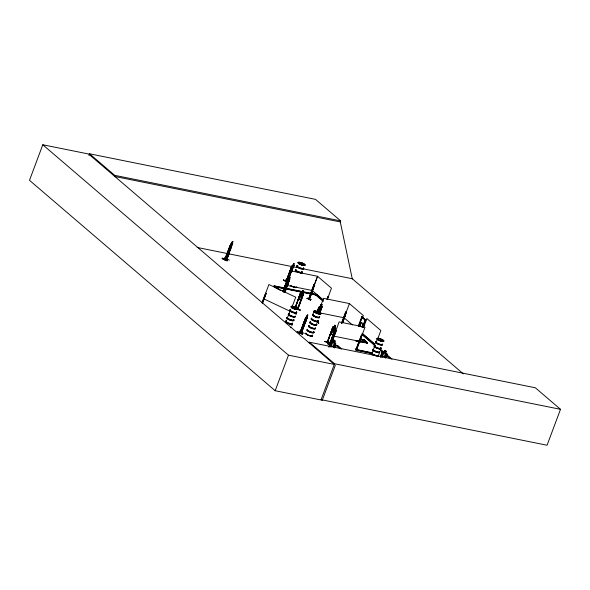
<?xml version="1.0" encoding="UTF-8"?>
<svg xmlns="http://www.w3.org/2000/svg" width="590" height="590" viewBox="0 0 590 590"><rect width="100%" height="100%" fill="white"/><g stroke="black" fill="none" stroke-linecap="round" stroke-linejoin="round"><path stroke-width="0.89" d="M307.464 317.066L307.486 316.572M307.523 317.088L307.515 316.506L307.183 316.697M318.703 323.158L317.228 322.088M370.151 353.041L371.759 353.329L370.122 352.658M300.288 310.06L297.817 309.182M327.509 343.572L330.71 344.169M363.942 340.194L360.011 339.324M294.956 287.382L294.948 287.411A3.651 0.885 20.5 0 0 296.6 287.013M334.088 326.919L333.586 326.454L332.996 326.801L330.887 333.498L332.952 335.231L335.622 329.028L334.943 327.656M357.245 341.138L367.511 342.746L367.356 343.196L357.289 341.108M285.73 279.542L287.964 280.368M285.597 284.439L285.228 286.18L287.367 279.793L288.458 279.033L289.115 277.285L289.978 277.145L288.259 282.743L287.308 284.21L286.504 284.336L287.824 279.734L289.063 277.256L289.926 277.212M304.329 333.38L299.086 331.123M289.616 272.521C291.077 268.17 288.119 274.733 291.408 272.042M225.255 259.593C226.774 255.256 223.721 261.827 226.951 259.025L232.637 243.714L232.689 243.198L232.15 243.382L232.851 241.568L226.921 259.003M228.419 250.757C229.901 246.436 226.966 252.896 230.063 250.197M301.763 332.325L307.493 317.029L304.942 323.586L303.54 324.19L304.005 322.531M42.79 144.764L288.473 355.173L334.287 364.413L88.603 154.005L42.79 144.764L29.5 180.311L275.183 390.72L320.997 399.961L334.537 363.75L309.389 342.207L309.138 342.879M88.92 155.48L89.555 153.798L315.517 199.368L340.666 220.903L340.275 221.943L352.245 278.731L463.364 373.89M89.555 153.798L114.703 175.333L114.312 176.373L340.275 221.943M222.327 258.169C221.523 258.811 227.32 261.466 227.452 260.522L222.305 258.199L227.438 260.529M224.901 259.534L225.078 258.995M230.026 245.374L224.679 259.563M232.659 243.264L230.631 244.407L224.901 259.696L225.314 259.113L224.886 259.084M225.749 257.948L227.954 252.564L227.504 253.257M229.702 250.418L229.023 250.691L228.426 252.409M229.075 250.713L226.464 257.712L227.969 255.994L229.053 252.166M229.008 252.232L229.657 250.484M227.143 258.501L226.789 259.084L226.73 258.472M229.038 252.299L231.855 244.769M227.888 252.594L229.547 252.048L226.862 259.076L224.893 259.674L231.066 243.7M229.562 252.594L227.747 257.262M229.392 260.131L224.318 257.705M262.277 303.651L266.193 293.355L262.358 303.629M275.973 288.009L273.959 286.283L274.129 285.84L316.373 294.358L323.04 300.074M283.547 279.918L283.311 280.25L286.216 281.563M286.312 280.774L286.039 281.445L291.408 267.086L286.12 281.297M294.004 265.102L292.249 265.522L291.807 266.171L286.113 281.445M290.096 270.869L291.792 266.156M282.979 290.781L286.969 280.707M282.839 291.703L287.315 279.763L287.824 279.1L289.882 278.812L287.197 285.833L288.141 284.048M283.075 291.667L287.138 280.796L286.733 280.744M293.451 265.205L294.108 263.457M283.886 291.608L286.128 285.612M288.517 279.159L293.208 266.614M283.974 291.689L286.216 285.693M288.562 279.424L293.51 265.235C295.177 259.976 290.28 269.217 290.863 270.663L291.548 270.478L292.441 268.981M284.004 292.552L286.563 285.7M291.711 271.658C291.246 270.81 295.605 264.578 293.555 265.168M284.092 292.625L286.651 285.781M289.218 278.93L289.874 277.182M284.69 292.087L286.873 286.231M287.5 284.564L289.063 280.383M284.852 292.175L289.299 280.346M285.095 292.131L289.793 278.841M286.283 320.068L286.452 320.495M287.891 316.749L290.132 310.753M292.301 306.387L295.738 297.19L268.893 284.52L262.144 302.582L265.662 293.164L266.193 293.355M300.347 293.024L295.295 307.471L300.753 293.26L300.347 293.024L300.753 293.26M303.422 293.319L301.416 291.608L300.885 291.969L299.13 296.667L298.828 298.665L300.841 300.391L303.511 294.189L302.781 292.854L303.437 291.106M300.583 293.23L295.295 307.471L300.937 291.976M302.685 290.346L300.17 295.656L300.074 297.426L300.878 298.112L301.829 297.08L303.54 291.084L302.626 290.339L302.036 292.175L301.409 291.674M292.751 306.446L297.626 307.434L292.537 306.594M292.655 306.748L297.626 307.434M297.36 309.234L302.67 295.022L303.076 295.258L302.67 295.022M297.522 309.271L302.84 295.052M302.906 295.221L297.618 309.462L300.185 309.964M297.692 308.732L297.788 309.499L303.511 294.189M291.77 325.828L292.375 324.19M295.951 314.647L296.556 313.01M306.476 298.481L311.431 299.528M307.722 297.987L310.37 300.236M308.821 298.547L308.629 299.071L313.828 284.756L314.684 285.14L313.828 284.756M313.924 284.837L308.673 299.071M308.998 299.071L309.064 298.511L309.558 298.82M308.961 299.137L317.509 276.26L331.469 288.222L327.28 299.432M314.123 285.789L309.374 299.351M309.226 299.344L314.514 285.103M275.183 390.72L288.473 355.173M302.471 334.228L297.176 331.927M309.396 299.381L313.725 287.706M297.161 331.956L297.375 331.617L302.567 333.94M300.052 333.114L305.273 318.733L299.912 332.93M305.273 318.733L299.956 333.107L305.701 317.818L307.183 315.185L307.84 314.949L301.416 332.318M307.088 316.742L307.781 314.927L306.07 317.722L304.624 322.258L306.004 320.488M305.17 322.28L301.601 332.236M301.534 332.229L306.896 318.032M316.373 294.358L316.203 294.801L302.736 292.087M312.84 314.485L314.02 311.336M316.992 312.081L318.836 307.884L317.427 312.147M317.155 312.169C317.14 310.067 319.81 303.813 322.111 306.763M317.464 311.631L319.205 306.97M319.404 312.752L322.081 304.455L321.026 304.484L320.422 306.262M320.414 306.704L323.541 298.341L349.442 303.562L341.971 323.313M321.439 307.818L319.367 312.892L320.053 313.113M319.684 312.737L321.557 307.722M319.839 312.825L322.147 306.734L320.414 311.454M327.037 299.226L328.165 296.689L327.45 299.462M327.207 299.263L328.165 296.689M332.458 327.863L327.575 342.34L332.627 327.9L327.118 342.097L329.729 344.302L334.788 329.854L329.714 344.14M327.502 343.535L329.899 344.331L327.31 342.119L327.738 341.78M334.095 327.007L334.796 325.186L335.651 325.916L334.95 327.701L335.157 328.652L333.94 331.919L332.989 332.952L332.185 332.266L332.281 330.496L334.803 325.267M334.899 327.693L335.548 325.945L334.751 325.252M329.264 343.306L330.555 344.449L329.161 343.52M329.604 342.495L324.773 341.588L329.736 342.266M329.449 344.088L329.906 343.623M329.677 344.265L334.788 329.854M329.884 344.309L335.496 328.21M330.997 341.721L328.977 347.023L330.997 341.721L331.801 341.381C333.785 343.395 332.738 337.967 335.135 340.924L334.456 342.679L335.592 343.21L335.88 344.081L334.39 347.997M329.736 346.404L331.071 343.041L329.825 346.382M331.646 341.61L335.806 330.481L336.248 330.57L332.177 341.78M331.742 341.691L339.132 321.919L365.033 327.148L356.463 350.018L355.991 349.833M332.082 341.699L336.248 330.57M341.522 323.173L345.688 312.036L346.536 312.42L346.131 312.184M334.382 342.709L335.061 340.954L333.512 340.231L332.863 341.979L331.853 342.163L330.636 345.43L330.924 347.222M341.617 323.246L345.688 312.036M342.458 322.494L346.3 312.221L345.777 312.117M342.532 322.664L346.367 312.39M342.694 322.693L345.578 314.986M333.785 346.942L335.002 343.682L334.405 342.702M334.014 347.473L335.039 344.951L334.102 347.458M334.545 347.672L335.489 345.165L334.95 344.966M339.98 348.719L336.625 345.851L336.794 345.401L337.738 345.593L341.765 349.044M337.738 345.593L337.569 346.035L336.625 345.851M335.363 365.21L322.184 400.455L321.299 399.703M358.27 326.248L361.722 316.837L362.304 316.955L358.86 326.145M358.624 326.336L362.164 316.926M362.385 318.017L363.329 315.503L349.361 303.548M361.176 322.693C358.831 332.974 360.048 318.165 363.057 324.22L361.995 327.059M355.977 340.858L360.933 341.595L356.094 340.629M361.862 327.037L363.057 324.22M362.341 327.502L365.217 319.81L365.793 319.942L362.983 327.465M357.592 340.607L357.54 341.19M362.496 327.406L365.38 319.721M362.614 327.546L365.512 319.869M363.064 326.735L365.616 319.913L362.843 327.435M367.349 343.092L363.838 340.172L364.015 339.759L367.518 342.753L357.783 340.784L357.606 341.153M358.086 351.116L355.224 348.779M358.049 341.315L357.592 340.954M358.956 341.131L358.491 340.887L358.779 341.676L358.322 341.426L358.514 340.873L358.993 341.153M363.765 326.919L366.892 318.556L380.852 330.518L378.043 338.041M358.801 341.123L358.506 341.581M371.678 353.513L355.881 349.995L361.272 335.622L355.903 349.826L356.64 349.413M356.39 350.431L356.507 349.369M363.868 340.201L364.03 339.759L360.497 339.051M372.261 352.65L374.503 346.662M375.786 343.233L377.386 338.955M379.68 352.282L378.492 355.431A3.651 0.885 20.5 0 1 374.075 354.76A3.651 0.885 20.5 0 1 372.135 352.695M380.41 356.751L382.187 352.046L382.999 351.706L384.053 352.215M380.491 356.758L382.187 352.046M380.705 357.547L382.268 353.366L381.819 353.144M385.572 353.034L386.332 351.249L384.68 350.467L384.053 352.304L383.05 352.488L381.826 355.755L382.121 357.547M384.975 357.267L386.199 354.007L385.676 352.997M386.148 355.291L385.211 357.798L386.148 355.291L386.679 355.49M385.823 357.518L386.981 354.406L386.76 353.535L382.969 351.78M385.661 358.012L387.077 354.406L386.789 353.535L385.654 353.004M309.389 342.207L535.351 387.785L560.5 409.32L547.07 445.236L321.108 399.666M230.004 250.226C232.069 245.447 230.52 251.569 228.455 250.691M297.264 331.868L302.375 334.257M363.683 340.29L364.089 340.371L359.981 339.398M222.113 258.494L227.231 260.846M283.532 279.925L287.146 281.614M283.436 280.169L287.042 281.843M319.559 313.283L320.392 311.431M231.103 247.151L229.613 248.869L231.022 244.319L232.172 241.797L232.903 241.598L232.231 241.87M300.369 332.546L299.941 332.48L301.711 332.037M301.955 331.809L301.792 331.72M298.813 298.614L300.841 300.317L301.756 298.879M291.866 266.193L292.817 265.36M329.618 342.495L324.625 341.463M367.474 342.753L364.023 339.766L360.512 339.11M355.984 340.924L360.822 341.89M360.815 341.824L355.836 340.799M320.436 310.082L319.411 311.513L318.467 311.564L318.489 310.2L321.026 304.484M365.468 319.964L361.759 316.926M298.673 263.457L298.953 263.428M299.093 263.317L299.115 263.494A3.665 0.885 20.5 0 1 300.819 262.535A3.665 0.885 20.5 0 1 304.912 265.153A3.665 0.885 20.5 0 1 299.101 263.501L298.968 263.582M303.865 264.578L303.238 264.364L303.666 264.571M296.991 308.843L296.224 308.481L296.77 308.474M297.198 308.659L296.46 308.659M296.445 308.577L297.161 308.607L296.726 308.725M297.249 308.85L296.512 308.489M315.126 312.383L314.581 312.125L314.935 312.361A3.665 0.885 20.5 0 0 320.761 313.991A3.665 0.885 20.5 0 0 316.668 311.373A3.665 0.885 20.5 0 0 314.949 312.339L314.809 312.125M319.913 313.438L319.124 313.024L319.647 312.929M319.692 313.032L320.193 313.408M377.733 339.294L377.902 339.324M382.202 340.378L382.74 340.71M319.736 306.306L319.131 306.925M227.327 260.787L222.128 258.464M300.907 292.013L301.475 291.622M333.018 326.853L333.571 326.528M307.589 315.355L307.014 316.093L307.368 315.938M303.54 324.19L304.942 323.586L305.797 321.757M301.534 331.956L299.993 332.502M331.012 341.78L331.801 341.448L335.592 343.21M232.637 241.989L232.018 242.711L232.423 242.571M231.051 243.751L231.523 243.545M229.082 250.971L229.495 250.839M228.861 251.554L229.274 251.421M225.292 259.526L226.921 259.106M292.131 305.598L292.507 305.827M293.931 263.804L293.274 264.504L293.717 264.386M291.585 267.167L291.209 267.137M286.29 280.781L286.43 281.01M304.204 264.667L303.548 264.187M304.182 264.49L303.503 264.291L303.747 264.652M291.991 307.641L291.947 307.397M292.102 307.604A3.651 0.885 20.5 0 0 297.891 309.249A3.651 0.885 20.5 0 0 293.805 306.638A3.651 0.885 20.5 0 0 292.102 307.604L292.072 307.729A3.665 0.885 20.5 0 0 297.847 309.396A3.665 0.885 20.5 0 0 293.754 306.778A3.665 0.885 20.5 0 0 292.035 307.744L292.057 307.67M296.232 308.408L296.711 308.511M320.038 313.194L319.197 313.024M320.038 313.209L319.404 312.906L319.81 313.172M377.615 339.383L377.983 339.545A3.651 0.885 20.5 0 0 383.758 341.145A3.651 0.885 20.5 0 0 379.68 338.542A3.651 0.885 20.5 0 0 377.976 339.501L377.534 339.479M382.32 340.194L382.519 340.297M382.689 340.651L382.969 340.408M363.824 340.12L367.356 343.196M330.54 342.842L331.071 343.041M289.159 277.602L289.675 277.521M288.938 278.185L289.454 278.104M289.321 278.9L289.823 278.782M285.221 286.091L287.249 285.811M285.177 286.157L287.249 285.862M295.656 306.984L295.361 306.734L295.443 307.479M298.002 308.976L295.435 307.102L297.471 308.843M330.098 343.815L327.546 341.935L329.751 343.712M321.085 304.573L322.022 304.514M321.144 304.853L321.749 304.816L320.923 305.436M318.991 307.965L318.556 307.899M319.205 312.98L319.529 313.061M382.549 340.342L382.091 340.378M383.058 340.688L382.777 340.297M309.131 299.137L317.59 276.282L291.689 271.061M356.64 349.487L356.308 349.42M303.444 264.231L304.27 264.733L303.747 264.6M303.673 264.512L304.079 264.497M291.844 307.656L292.102 307.715M377.917 339.634A3.665 0.885 20.5 0 0 383.729 341.286A3.665 0.885 20.5 0 0 379.628 338.667A3.665 0.885 20.5 0 0 377.917 339.634L378.043 339.523M373.78 350.755L373.396 350.608M328.409 296.895L328.003 296.659M309.33 298.621L308.681 298.437L310.642 300.258M309.212 298.636L308.776 298.54M336.337 330.651L335.806 330.481M361.272 335.622L361.803 335.784L356.441 349.936M370.048 352.872L371.656 353.196M114.703 175.333L340.666 220.903M197.149 247.446L291.829 266.547M293.636 266.909L297.242 267.631M302.648 268.723L352.776 278.834M287.264 285.457L312.272 290.501M316.882 294.794L275.582 286.467L275.412 286.91L316.712 295.243M273.959 286.283L274.903 286.475L275.073 286.032L280.442 290.627M276.703 286.836L300.944 291.726M361.943 317.361L365.431 320.348M319.124 312.737L344.132 317.781M297.854 309.558L300.281 310.082M333.586 326.454L335.585 328.173M332.996 326.801L327.376 342.281M333.874 333.719L332.952 335.231L330.983 333.461M360.549 339.678L363.204 340.194M333.815 336.138L359.716 341.359M329.663 343.572L330.068 343.771M372.231 352.813L356.043 349.553L371.84 353.071A3.71 0.9 20.5 0 0 372.364 354.406A3.71 0.9 20.5 0 0 376.553 356.05M329.965 344.427L327.391 343.83M355.881 349.995L371.169 353.078M334.537 363.75L560.5 409.32M314.839 312.221L314.861 312.058M361.751 316.86L365.203 319.876M362.09 317.066L365.793 319.942M296.659 308.518L297.131 308.666M358.558 341.603L358.713 340.917L358.764 341.647M307.515 316.506L305.701 317.818M294.063 265.589L293.945 265.072M263.575 298.739L289.609 311.026M384.709 350.556L386.229 351.286M317.287 322.339L318.821 323.173L317.118 322.383M315.134 312.309L314.971 312.265A3.651 0.885 20.5 0 1 316.719 311.232A3.651 0.885 20.5 0 1 320.805 313.843A3.651 0.885 20.5 0 1 315.016 312.191L315.163 312.339M328.932 343.52L330.437 344.678M328.903 343.542L330.223 344.678M312.191 290.479L323.364 300.045M344.044 317.759L352.422 324.935M362.275 333.372L374.842 344.14M362.245 333.645L374.672 344.295M380.196 349.022L384.341 352.569M386.413 354.347L391.937 359.074M322.782 300.472L315.938 294.602L315.768 295.052L323.298 301.497M361.995 334.051L375.196 345.327M379.945 349.42L382.792 351.832M386.155 354.745L390.993 358.882M361.825 334.493L374.945 345.725M380.469 350.46L382.541 352.23M385.993 355.187L390.13 358.735M357.842 340.836L357.437 340.946M274.129 285.84L278.156 289.292M336.794 345.401L340.821 348.852M322.029 306.136L322.162 306.785M301.697 272.197A3.651 0.885 20.5 0 1 300.303 272.986M299.462 272.779A3.651 0.885 20.5 0 1 295.885 271.164A3.651 0.885 20.5 0 1 295.752 270.072M301.829 271.975A3.71 0.9 20.5 0 1 298.658 272.278A3.71 0.9 20.5 0 1 295.789 269.822M303.621 268.398A3.71 0.9 20.5 0 1 300.126 268.354A3.71 0.9 20.5 0 1 296.881 265.994M301.947 271.54A3.658 0.885 20.5 0 1 298.82 271.835A3.658 0.885 20.5 0 1 295.988 269.416M303.489 268.62A3.658 0.885 20.5 0 1 299.587 268.406A3.658 0.885 20.5 0 1 297.213 266.149M301.903 271.776A3.71 0.9 20.5 0 1 298.732 272.079A3.71 0.9 20.5 0 1 295.863 269.623M303.695 268.199A3.71 0.9 20.5 0 1 299.3 267.801A3.71 0.9 20.5 0 1 297.906 265.707M303.408 267.617A3.651 0.885 20.5 0 1 300.288 267.912A3.651 0.885 20.5 0 1 297.463 265.493M294.889 287.455A3.651 0.885 20.5 0 1 290.759 285.833M296.777 287.057A3.651 0.885 20.5 0 1 294.565 287.138A3.651 0.885 20.5 0 1 290.848 285.604M380.867 348.557A3.651 0.885 20.5 0 1 377.43 348.506A3.651 0.885 20.5 0 1 374.237 346.19M380.683 347.997A3.71 0.9 20.5 0 1 379.532 348.845A3.71 0.9 20.5 0 1 374.879 347.016A3.71 0.9 20.5 0 1 375.218 345.843M379.643 351.832A3.651 0.885 20.5 0 1 375.756 351.618A3.651 0.885 20.5 0 1 373.374 349.369M379.724 351.618A3.651 0.885 20.5 0 1 376.28 351.574A3.651 0.885 20.5 0 1 373.094 349.251M379.702 351.714A3.665 0.885 20.5 0 1 376.243 351.67A3.665 0.885 20.5 0 1 373.042 349.339M382.475 344.42A3.71 0.9 20.5 0 1 378.522 344.199A3.71 0.9 20.5 0 1 376.11 341.912M380.793 347.554A3.651 0.885 20.5 0 1 377.674 347.849A3.651 0.885 20.5 0 1 374.849 345.43M382.018 344.295A3.651 0.885 20.5 0 1 378.891 344.582A3.651 0.885 20.5 0 1 376.073 342.171M380.757 347.798A3.71 0.9 20.5 0 1 377.585 348.093A3.71 0.9 20.5 0 1 374.716 345.637M382.549 344.213A3.71 0.9 20.5 0 1 378.596 344A3.71 0.9 20.5 0 1 376.184 341.713M382.578 343.977A3.651 0.885 20.5 0 1 379.141 343.926A3.651 0.885 20.5 0 1 375.948 341.603M379.186 351.861A3.651 0.885 20.5 0 1 376.066 352.156A3.651 0.885 20.5 0 1 373.241 349.737M379.599 351.994A3.665 0.885 20.5 0 1 375.69 351.78A3.665 0.885 20.5 0 1 373.308 349.523M378.293 355.6A3.71 0.9 20.5 0 1 377.866 356.176M378.367 355.401A3.71 0.9 20.5 0 1 374.421 355.18A3.71 0.9 20.5 0 1 372.002 352.894M377.843 355.475A3.658 0.885 20.5 0 1 377.74 356.382M373.824 355.423A3.658 0.885 20.5 0 1 371.884 353.344M294.993 316.66A3.651 0.885 20.5 0 1 291.106 316.447A3.651 0.885 20.5 0 1 288.731 314.19M295.133 316.447A3.71 0.9 20.5 0 1 291.18 316.225A3.71 0.9 20.5 0 1 288.768 313.939M293.451 319.596A3.651 0.885 20.5 0 1 290.324 319.891A3.651 0.885 20.5 0 1 287.507 317.472M293.532 319.382A3.651 0.885 20.5 0 1 290.405 319.677A3.651 0.885 20.5 0 1 287.588 317.258M293.51 319.478A3.665 0.885 20.5 0 1 290.376 319.773A3.665 0.885 20.5 0 1 287.536 317.346M296.6 312.523A3.71 0.9 20.5 0 1 293.105 312.471A3.71 0.9 20.5 0 1 289.86 310.119M290.236 310.016A3.71 0.9 20.5 0 1 290.811 310.023M295.251 316.004A3.658 0.885 20.5 0 1 291.349 315.79A3.658 0.885 20.5 0 1 288.967 313.533M296.468 312.737A3.658 0.885 20.5 0 1 293.024 312.693A3.658 0.885 20.5 0 1 289.823 310.362M295.302 316.52A3.71 0.9 20.5 0 1 290.811 315.842A3.71 0.9 20.5 0 1 288.842 313.74M296.35 311.97A3.71 0.9 20.5 0 1 293.178 312.272A3.71 0.9 20.5 0 1 290.31 309.816M296.387 311.734A3.651 0.885 20.5 0 1 293.267 312.029A3.651 0.885 20.5 0 1 290.442 309.61M293.636 320.304A3.651 0.885 20.5 0 1 290.192 320.259A3.651 0.885 20.5 0 1 286.998 317.936M293.4 319.765A3.665 0.885 20.5 0 1 290.265 320.06A3.665 0.885 20.5 0 1 287.433 317.634M292.419 323.704A3.71 0.9 20.5 0 1 288.023 323.305A3.71 0.9 20.5 0 1 286.629 321.211M292.382 324.19A3.658 0.885 20.5 0 1 287.95 323.519A3.658 0.885 20.5 0 1 286.01 321.447M292.493 323.504A3.71 0.9 20.5 0 1 288.097 323.099A3.71 0.9 20.5 0 1 286.703 321.004M292.205 322.914A3.651 0.885 20.5 0 1 289.085 323.209A3.651 0.885 20.5 0 1 286.261 320.79M291.018 327.649A3.658 0.885 20.5 0 1 290.649 327.745M317.597 320.908A3.651 0.885 20.5 0 1 314.47 321.203A3.651 0.885 20.5 0 1 311.645 318.784M317.73 320.687A3.71 0.9 20.5 0 1 314.551 320.99A3.71 0.9 20.5 0 1 311.682 318.534M316.358 324.212A3.651 0.885 20.5 0 1 313.231 324.507A3.651 0.885 20.5 0 1 310.414 322.088M316.447 323.969A3.651 0.885 20.5 0 1 313.327 324.264A3.651 0.885 20.5 0 1 310.502 321.845M316.424 324.065A3.665 0.885 20.5 0 1 313.29 324.36A3.665 0.885 20.5 0 1 310.458 321.933M319.514 317.11A3.71 0.9 20.5 0 1 315.569 316.896A3.71 0.9 20.5 0 1 313.15 314.61M318.165 320.591A3.658 0.885 20.5 0 1 314.271 320.377A3.658 0.885 20.5 0 1 311.889 318.121M319.065 316.985A3.658 0.885 20.5 0 1 315.938 317.28A3.658 0.885 20.5 0 1 313.106 314.854M318.128 320.835A3.71 0.9 20.5 0 1 314.175 320.613A3.71 0.9 20.5 0 1 311.763 318.327M319.596 316.911A3.71 0.9 20.5 0 1 316.1 316.86A3.71 0.9 20.5 0 1 312.855 314.5M319.625 316.668A3.651 0.885 20.5 0 1 316.181 316.624A3.651 0.885 20.5 0 1 312.995 314.3M313.733 332.428A3.651 0.885 20.5 0 1 309.846 332.214A3.651 0.885 20.5 0 1 307.464 329.965M313.548 331.868A3.71 0.9 20.5 0 1 310.377 332.17A3.71 0.9 20.5 0 1 307.508 329.714M312.508 335.71A3.651 0.885 20.5 0 1 309.064 335.658A3.651 0.885 20.5 0 1 305.871 333.343M312.265 335.15A3.651 0.885 20.5 0 1 309.595 335.599A3.651 0.885 20.5 0 1 305.952 333.121M316.55 324.891A3.651 0.885 20.5 0 1 313.106 324.847A3.651 0.885 20.5 0 1 309.92 322.524M310.281 322.428A3.651 0.885 20.5 0 1 310.849 322.435M312.243 335.245A3.665 0.885 20.5 0 1 309.558 335.695A3.665 0.885 20.5 0 1 305.908 333.21M316.638 324.692A3.665 0.885 20.5 0 1 312.294 324.301A3.665 0.885 20.5 0 1 310.915 322.229M315.34 328.291A3.71 0.9 20.5 0 1 311.387 328.077A3.71 0.9 20.5 0 1 308.976 325.791M313.666 331.433A3.658 0.885 20.5 0 1 310.539 331.728A3.658 0.885 20.5 0 1 307.707 329.301M314.883 328.165A3.658 0.885 20.5 0 1 311.756 328.46A3.658 0.885 20.5 0 1 308.924 326.041M313.622 331.669A3.71 0.9 20.5 0 1 310.451 331.964A3.71 0.9 20.5 0 1 307.582 329.508M315.414 328.092A3.71 0.9 20.5 0 1 311.461 327.87A3.71 0.9 20.5 0 1 309.049 325.584M315.444 327.848A3.651 0.885 20.5 0 1 311.999 327.804A3.651 0.885 20.5 0 1 308.813 325.481M231.361 244.201L230.137 247.468L230.771 247.262L231.988 243.994L231.361 244.201M228.205 253.044L226.988 256.311L227.622 256.104L228.846 252.845L228.205 253.044M292.603 265.994L291.379 269.261L292.072 269.077L293.289 265.817L292.603 265.994M288.252 279.667L287.028 282.935L287.832 282.809L289.056 279.542L288.252 279.667M301.815 292.758L300.598 296.025L301.394 296.711L302.618 293.451L301.815 292.758M302.722 290.841L302.508 291.423L303.024 291.866L303.238 291.283L302.722 290.841M306.365 317.59L305.148 320.857L305.709 320.613L306.925 317.346L306.365 317.59M320.215 306.903L318.991 310.17L319.935 310.111L321.152 306.844L320.215 306.903M333.925 327.598L332.708 330.865L333.512 331.55L334.729 328.283L333.925 327.598M334.832 325.68L334.619 326.263L335.135 326.705L335.349 326.123L334.832 325.68M332.671 342.554L331.447 345.821L332.967 346.551L334.191 343.292L332.671 342.554M333.704 340.644L333.49 341.227L334.464 341.699L334.685 341.116L333.704 340.644M363.469 340.106L367.002 343.063L363.514 340.076M383.861 352.879L382.645 356.146L384.164 356.876L385.381 353.617L383.861 352.879M384.901 350.969L384.68 351.552L385.661 352.024L385.875 351.441L384.901 350.969M292.249 270.264L291.349 272.071L292.249 270.264M298.99 263.826A3.651 0.885 20.5 0 0 304.779 265.471A3.651 0.885 20.5 0 0 300.701 262.86A3.651 0.885 20.5 0 0 298.99 263.826M299.056 263.619A3.665 0.885 20.5 0 0 304.868 265.271A3.665 0.885 20.5 0 0 300.767 262.653A3.665 0.885 20.5 0 0 299.056 263.619A3.665 0.885 20.5 0 0 304.868 265.279A3.665 0.885 20.5 0 0 300.767 262.661A3.665 0.885 20.5 0 0 299.056 263.627M377.843 339.84A3.651 0.885 20.5 0 0 383.633 341.485A3.651 0.885 20.5 0 0 379.554 338.881A3.651 0.885 20.5 0 0 377.843 339.84M291.976 307.943A3.651 0.885 20.5 0 0 297.758 309.588A3.651 0.885 20.5 0 0 293.68 306.977A3.651 0.885 20.5 0 0 291.976 307.943M314.89 312.53A3.651 0.885 20.5 0 0 320.68 314.182A3.651 0.885 20.5 0 0 316.594 311.572A3.651 0.885 20.5 0 0 314.89 312.53"/></g></svg>
